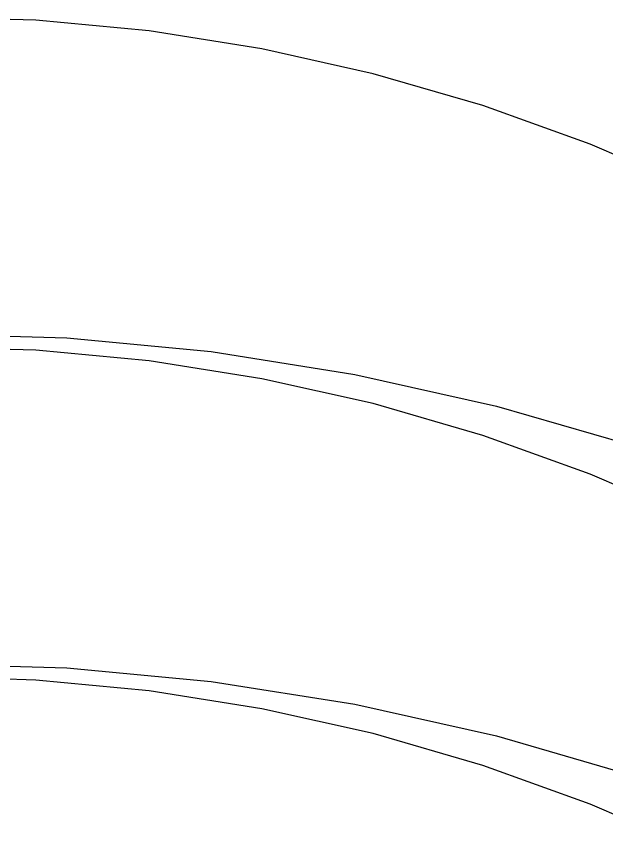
# Model space of a CAD drawing. Header units: metres. Extents: x 0 to 702, y 0 to 290.
# Drawn here: x 523.4 to 612.7, y 158.8 to 285 of the extents above; entities that cross this region are included whole.
import ezdxf

# ---------------------------------------------------------------- set-up
doc = ezdxf.new("R2010")
doc.units = ezdxf.units.M

msp = doc.modelspace()

# ---------------------------------------------------------------- linework, layer by layer
for p, q in [((526.267, 284.457), (509, 285)), ((543.467, 282.832), (526.267, 284.457)), ((560.53, 280.129), (543.467, 282.832)), ((577.39, 276.36), (560.53, 280.129)), ((593.98, 271.541), (577.39, 276.36)), ((610.234, 265.689), (593.98, 271.541)), ((626.089, 258.827), (610.234, 265.689)), ((509, 237), (530.977, 236.309)), ((530.977, 236.309), (552.867, 234.24)), ((526.267, 234.457), (509, 235)), ((543.467, 232.832), (526.267, 234.457)), ((552.867, 234.24), (574.583, 230.801)), ((560.53, 230.129), (543.467, 232.832)), ((577.39, 226.36), (560.53, 230.129)), ((574.583, 230.801), (596.041, 226.004)), ((593.98, 221.541), (577.39, 226.36)), ((596.041, 226.004), (617.156, 219.87)), ((610.234, 215.689), (593.98, 221.541)), ((626.089, 208.827), (610.234, 215.689)), ((509, 187), (530.977, 186.309)), ((530.977, 186.309), (552.867, 184.24)), ((526.267, 184.457), (509, 185)), ((543.467, 182.832), (526.267, 184.457)), ((552.867, 184.24), (574.583, 180.801)), ((560.53, 180.129), (543.467, 182.832)), ((574.583, 180.801), (596.041, 176.004)), ((577.39, 176.36), (560.53, 180.129)), ((593.98, 171.541), (577.39, 176.36)), ((596.041, 176.004), (617.156, 169.87)), ((610.234, 165.689), (593.98, 171.541)), ((626.089, 158.827), (610.234, 165.689))]:
    msp.add_line(p, q)

doc.saveas('drawing.dxf')
